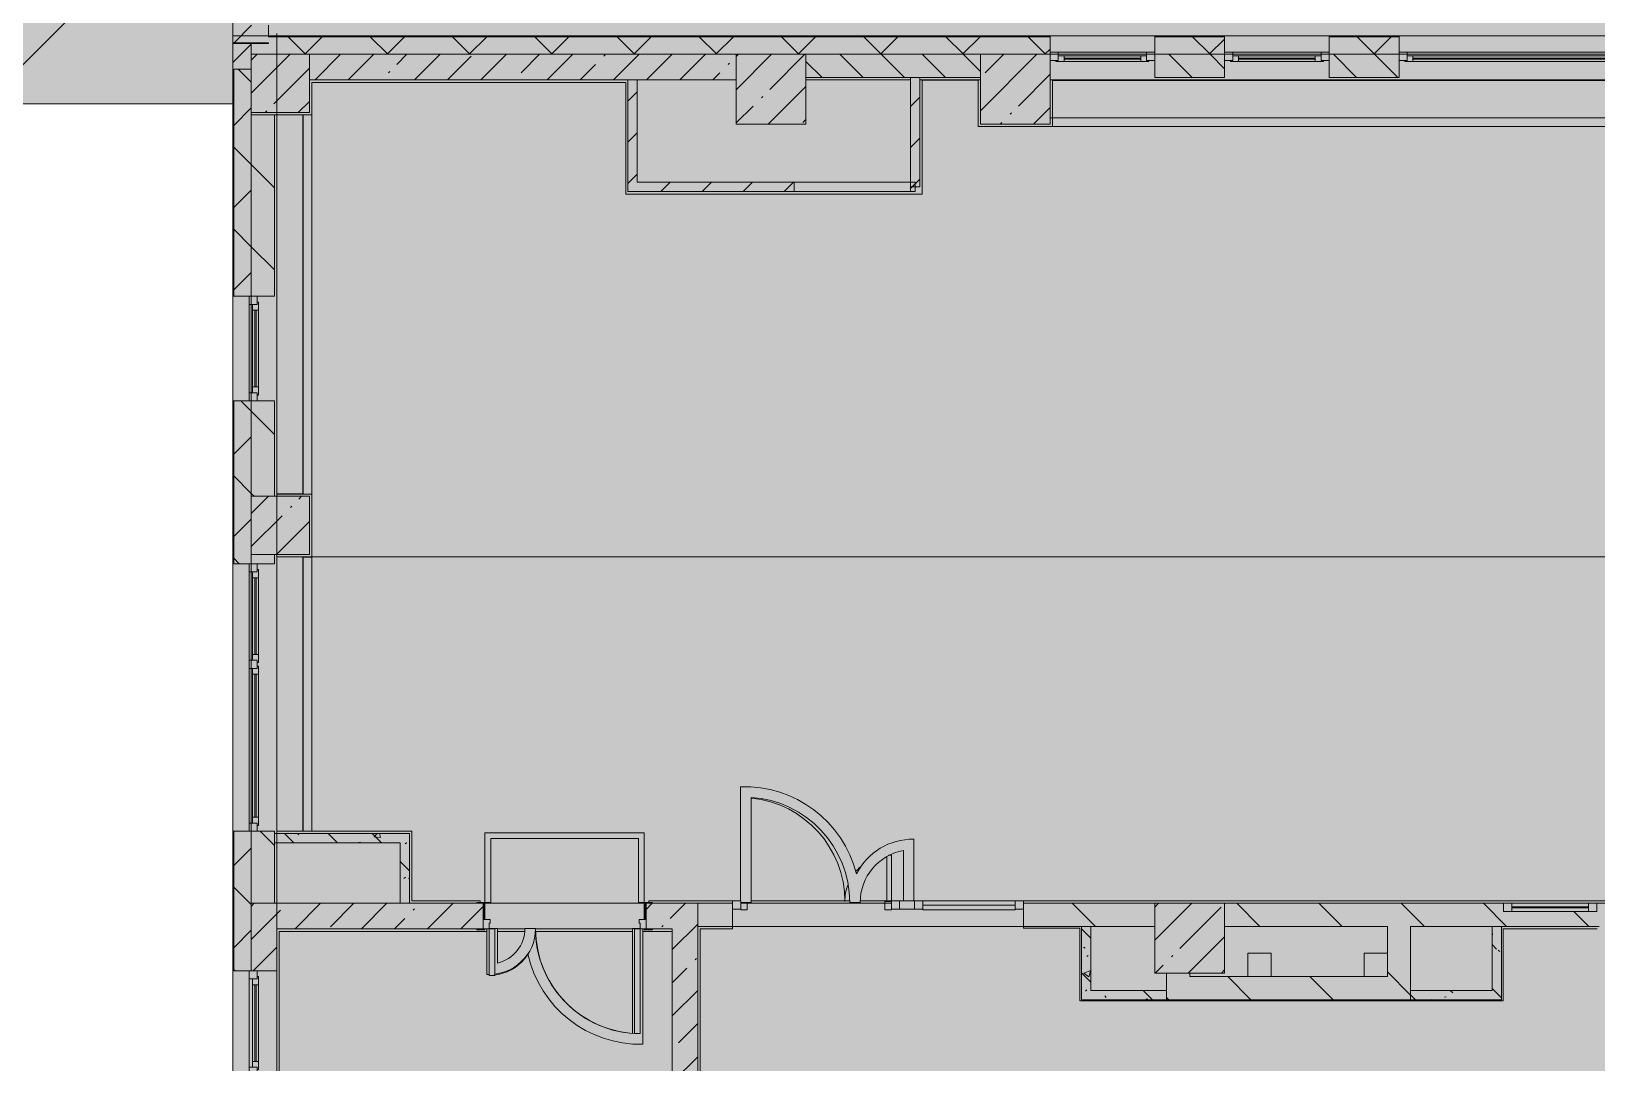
# Model space of a CAD drawing. Header units: millimetres. Extents: x -5524 to 188159, y -8553 to 29000.
# Drawn here: x 59148 to 72609, y 6530 to 15398 of the extents above; entities that cross this region are included whole.
import ezdxf

# ---------------------------------------------------------------- set-up
doc = ezdxf.new("R2010")
doc.units = ezdxf.units.MM
for name, color, linetype, lineweight in [('A-DETL-2', 7, 'Continuous', 5), ('A-GENM-2', 7, 'Continuous', 5), ('A-WALL-7', 7, 'Continuous', 5), ('I-WALL-2', 7, 'Continuous', 5), ('S-COLS-2', 7, 'Continuous', 5), ('Оси', 7, 'Continuous', 9)]:
    doc.layers.add(name, color=color, linetype=linetype, lineweight=lineweight)
doc.layers.add('A-DETL-GENF-2', color=7, linetype='Continuous', lineweight=9, true_color=0xc0c0c0, transparency=0.4)
for name, color, linetype, lineweight, true_color in [('A-DETL-GENF-3', 7, 'Continuous', 5, 0xb7b7b7), ('A-DOOR-4', 7, 'Continuous', 5, 0xe2e2e2), ('A-DOOR-5', 7, 'Continuous', 5, 0xb7b7b7), ('A-DOOR-FRAM-1', 7, 'Continuous', 5, 0xe2e2e2), ('A-DOOR-FRAM-3', 7, 'Continuous', 5, 0xb7b7b7), ('A-FLOR-1', 7, 'Continuous', 5, 0xb7b7b7), ('A-GENM-3', 7, 'Continuous', 5, 0x737373), ('A-GENM-4', 7, 'Continuous', 5, 0xa1a1a1), ('A-GLAZ-3', 7, 'Continuous', 5, 0x737373), ('A-GLAZ-CURT-2', 7, 'Continuous', 5, 0x737373), ('A-GLAZ-CWMG-3', 7, 'Continuous', 5, 0x737373), ('A-WALL-10', 7, 'Continuous', 5, 0xa1a1a1), ('A-WALL-8', 7, 'Continuous', 5, 0x737373), ('A-WALL-9', 7, 'Continuous', 9, 0x737373), ('I-WALL-3', 7, 'Continuous', 5, 0x737373), ('I-WALL-4', 7, 'Continuous', 5, 0x787878), ('S-COLS-1', 7, 'Continuous', 5, 0x737373)]:
    doc.layers.add(name, color=color, linetype=linetype, lineweight=lineweight, true_color=true_color)
pattern_1 = [(135, (61148.7, 0), (-353.553, -353.553), [])]
pattern_2 = [(45, (61148.7, 0), (-353.5534, 353.5534), []), (135, (61148.7, 0), (-353.5534, -353.5534), [])]
pattern_3 = [(45, (61148.7, 0), (-285.123, 285.123), []), (45, (61433.8, 0), (-285.123, 285.123), [504.031, -100.806, 16.764, -84.042])]
pattern_4 = [(135, (61148.7, 0), (-377.17, -377.17), [533.4, -88.9, 17.78, -88.9]), (135, (61148.7, 376.94), (-377.17, -377.17), []), (50, (61148.7, 0), (637.645, -55.787), [66.675, -733.425]), (355, (61148.7, 0), (-123.35, 668.7), [53.34, -586.74]), (100.451, (61201.8, -4.65), (514.3, 612.908), [56.665, -623.315]), (46.184, (61148.7, 177.8), (948.776, -147.15), [100.01, -1100.14]), (96.636, (61227.8, 165.5), (830.91, 865.997), [85, -934.97]), (351.184, (61148.7, 177.8), (830.92, 865.99), [80.01, -880.11]), (21, (61237.6, 133.35), (530.65, -357.928), [66.675, -733.425]), (326, (61237.6, 133.35), (216.308, 644.66), [53.34, -586.74]), (71.451, (61281.8, 103.5), (746.96, 286.724), [56.665, -623.315]), (37.5, (61148.7, 0), (10.8105, 295.9426), [16.764, -562.864, 16.764, -578.866, -588.962]), (37.5, (61148.7, 0), (10.8105, 295.9426), [-1175.258, 16.764, -572.198]), (7.5, (61148.7, 0), (233.869, 350.632), [16.764, -322.834, 16.764, -549.529, -224.472]), (7.5, (61148.7, 0), (233.869, 350.632), [-905.891, 16.764, -207.708]), (327.5, (60950.44, 0), (474.568, -20.0513), [16.764, -205.486, 16.764, -676.656, -920.115]), (327.5, (60950.44, 0), (474.568, -20.0513), [-915.67, 16.764, -903.351]), (317.5, (60861.54, 0), (518.452, 88.993), [16.764, -272.161, 16.764, -443.738, -653.415]), (317.5, (60861.54, 0), (518.452, 88.993), [-749.427, 16.764, -636.65])]
pattern_5 = [(45, (61148.7, 0), (-176.7767, 176.7767), [])]

# ---------------------------------------------------------------- blocks, each defined once
blk = doc.blocks.new('парапет1 - парапет-18629556-3_7_1_птичка')
at = {"layer": 'A-GENM-2'}
blk.add_line((-268, 14773), (-2411, 14773), dxfattribs=at)
at = {"layer": 'A-GENM-3'}
for p, q in [((-2409, 14775), (-1702, 15482)), ((-268, 15482), (-268, 15358))]:
    blk.add_line(p, q, dxfattribs=at)
at = {"layer": 'A-GENM-4'}
blk.add_line((-268, 15358), (-268, 14775), dxfattribs=at)
blk = doc.blocks.new('BSC_Колонна _Прямоугольная - 500х500-V88-3_7_1_птичка')
at = {"layer": 'S-COLS-2'}
h = blk.add_hatch(dxfattribs=at)
h.set_pattern_fill('FP_78', color=256, style=0, pattern_type=2)
h.set_pattern_definition([(45, (-140, -14950), (-285.123, 285.123), []), (45, (145.12, -14950), (-285.123, 285.123), [504.031, -100.806, 16.764, -84.042])])
h.paths.add_polyline_path([(-250, -250), (250, -250), (250, 250), (-250, 250)])
at = {"layer": 'S-COLS-1'}
for p, q in [((250, 250), (-250, 250)), ((-250, 250), (-250, -250)), ((250, -250), (250, 250)), ((-250, -250), (250, -250))]:
    blk.add_line(p, q, dxfattribs=at)
blk = doc.blocks.new('120_Окно_СКБ_1Ст - 120_Окно_СКБ_1Ст 900х2500_h_-20664874-3_7_1_птичка')
at = {"layer": 'A-GLAZ-3'}
for p, q in [((-450, -127), (-450, -57)), ((-450, -57), (-380, -57)), ((450, -57), (-450, -57)), ((-380, -127), (-450, -127)), ((-450, -127), (-400, -127)), ((-380, -127), (-400, -127)), ((-400, -127), (-400, -137)), ((-380, -57), (-380, -127)), ((380, -87), (-380, -87)), ((-380, -87), (-380, -127)), ((-330, -137), (-330, -87)), ((-330, -107), (330, -107)), ((330, -117), (-330, -117)), ((330, -137), (330, -87)), ((380, -127), (380, -57)), ((380, -57), (450, -57)), ((380, -127), (380, -87)), ((450, -127), (380, -127)), ((400, -127), (380, -127)), ((400, -127), (450, -127)), ((400, -137), (400, -127)), ((450, -57), (450, -127)), ((-400, -137), (400, -137)), ((400, -137), (-400, -137))]:
    blk.add_line(p, q, dxfattribs=at)
blk = doc.blocks.new('120_Окно_СКБ_2Ст - 120_Окно_СКБ_2Ст 2100х2400 _мал створка справа_-22446225-3_7_1_птичка')
at = {"layer": 'A-GLAZ-3'}
for p, q in [((-1050, -127), (-1050, -57)), ((-1050, -57), (-980, -57)), ((1050, -57), (-1050, -57)), ((-980, -127), (-1050, -127)), ((-1050, -127), (-1000, -127)), ((-980, -127), (-1000, -127)), ((-1000, -127), (-1000, -137)), ((-980, -57), (-980, -127)), ((150, -87), (-980, -87)), ((-980, -87), (-980, -127)), ((-930, -137), (-930, -87)), ((-930, -107), (100, -107)), ((100, -117), (-930, -117)), ((100, -137), (100, -87)), ((150, -127), (150, -57)), ((150, -57), (220, -57)), ((150, -127), (150, -87)), ((220, -127), (150, -127)), ((170, -127), (150, -127)), ((170, -127), (200, -127)), ((170, -137), (170, -127)), ((220, -127), (200, -127)), ((200, -127), (200, -137)), ((220, -57), (220, -127)), ((980, -87), (220, -87)), ((220, -87), (220, -127)), ((270, -137), (270, -87)), ((270, -107), (930, -107)), ((930, -117), (270, -117)), ((930, -137), (930, -87)), ((980, -127), (980, -57)), ((980, -57), (1050, -57)), ((980, -127), (980, -87)), ((1050, -127), (980, -127)), ((1000, -127), (980, -127)), ((1000, -127), (1050, -127)), ((1000, -137), (1000, -127)), ((1050, -57), (1050, -127)), ((-1000, -137), (170, -137)), ((170, -137), (-1000, -137)), ((200, -137), (1000, -137)), ((1000, -137), (200, -137))]:
    blk.add_line(p, q, dxfattribs=at)
blk = doc.blocks.new('120_Окно_СКБ_2Ст - 120_Окно_СКБ_2Ст 2300х2500 _мал створка справа_-22272277-3_7_1_птичка')
at = {"layer": 'A-GLAZ-3'}
for p, q in [((-1150, -127), (-1150, -57)), ((-1150, -57), (-1080, -57)), ((1150, -57), (-1150, -57)), ((-1080, -127), (-1150, -127)), ((-1150, -127), (-1100, -127)), ((-1080, -127), (-1100, -127)), ((-1100, -127), (-1100, -137)), ((-1080, -57), (-1080, -127)), ((250, -87), (-1080, -87)), ((-1080, -87), (-1080, -127)), ((-1030, -137), (-1030, -87)), ((-1030, -107), (200, -107)), ((200, -117), (-1030, -117)), ((200, -137), (200, -87)), ((250, -127), (250, -57)), ((250, -57), (320, -57)), ((250, -127), (250, -87)), ((320, -127), (250, -127)), ((270, -127), (250, -127)), ((270, -127), (300, -127)), ((270, -137), (270, -127)), ((320, -127), (300, -127)), ((300, -127), (300, -137)), ((320, -57), (320, -127)), ((1080, -87), (320, -87)), ((320, -87), (320, -127)), ((370, -137), (370, -87)), ((370, -107), (1030, -107)), ((1030, -117), (370, -117)), ((1030, -137), (1030, -87)), ((1080, -127), (1080, -57)), ((1080, -57), (1150, -57)), ((1080, -127), (1080, -87)), ((1150, -127), (1080, -127)), ((1100, -127), (1080, -127)), ((1100, -127), (1150, -127)), ((1100, -137), (1100, -127)), ((1150, -57), (1150, -127)), ((-1100, -137), (270, -137)), ((270, -137), (-1100, -137)), ((300, -137), (1100, -137)), ((1100, -137), (300, -137))]:
    blk.add_line(p, q, dxfattribs=at)
blk = doc.blocks.new('110_Дверь_СКБ_2Ст - Д-1 Лестничная клетка EIS60-24280000-3_7_1_птичка')
at = {"layer": 'A-DOOR-4'}
for points in [[(-637.5, 1010), (-637.5, 110), (-587.5, 110), (-587.5, 1010)], [(612.5, 510), (612.5, 110), (662.5, 110), (662.5, 510)], [(712.5, 30), (697.5, 30), (697.5, -110), (712.5, -110)]]:
    blk.add_hatch(color=256, dxfattribs=at).paths.add_polyline_path(points)
h = blk.add_hatch(color=256, dxfattribs=at)
h.paths.add_polyline_path([(712.5, 110), (662.5, 110), (662.5, 60), (652.5, 60), (652.5, 30), (712.5, 30), (712.5, 39.7)])
h.paths.add_polyline_path([(-687.5, 110), (-687.5, 30), (-627.5, 30), (-627.5, 60), (-637.5, 60), (-637.5, 110)])
at = {"layer": 'A-DOOR-FRAM-1'}
for points in [[(-742.5, 118), (-742.5, 110), (-672.5, 110), (-672.5, 118)], [(-672.5, 30), (-687.5, 30), (-687.5, -110), (-672.5, -110)], [(767.5, 118), (697.5, 118), (697.5, 110), (767.5, 110)], [(-672.5, -110), (-742.5, -110), (-742.5, -118), (-672.5, -118)], [(697.5, -110), (697.5, -118), (767.5, -118), (767.5, -110)]]:
    blk.add_hatch(color=256, dxfattribs=at).paths.add_polyline_path(points)
at = {"layer": 'A-DOOR-5'}
for p, q in [((-637.5, 1010), (-637.5, 110)), ((-587.5, 1010), (-637.5, 1010)), ((-587.5, 110), (-587.5, 1010)), ((662.5, 510), (612.5, 510)), ((612.5, 510), (612.5, 110)), ((662.5, 110), (662.5, 510)), ((-637.5, 110), (-587.5, 110)), ((612.5, 110), (662.5, 110))]:
    blk.add_line(p, q, dxfattribs=at)
for centre, radius, start, end in [((-637.5, 110), 900, 0, 90), ((662.5, 110), 400, 90, 180)]:
    blk.add_arc(centre, radius, start, end, dxfattribs=at)
at = {"layer": 'A-DOOR-FRAM-3'}
for p, q in [((-672.5, 118), (-742.5, 118)), ((-742.5, 118), (-742.5, 110)), ((-742.5, 110), (-672.5, 110)), ((-637.5, 110), (-687.5, 110)), ((-687.5, 110), (-687.5, 30)), ((-687.5, 30), (-627.5, 30)), ((-672.5, 30), (-687.5, 30)), ((-687.5, 30), (-687.5, -110)), ((-672.5, 110), (-672.5, 118)), ((-672.5, -110), (-672.5, 30)), ((-637.5, 60), (-637.5, 110)), ((-627.5, 60), (-637.5, 60)), ((-627.5, 30), (-627.5, 60)), ((662.5, 60), (652.5, 60)), ((652.5, 60), (652.5, 30)), ((652.5, 30), (712.5, 30)), ((662.5, 110), (662.5, 60)), ((712.5, 110), (662.5, 110)), ((767.5, 118), (697.5, 118)), ((697.5, 118), (697.5, 110)), ((697.5, 110), (767.5, 110)), ((712.5, 30), (697.5, 30)), ((697.5, 30), (697.5, -110)), ((712.5, 30), (712.5, 110)), ((712.5, -110), (712.5, 30)), ((767.5, 110), (767.5, 118)), ((-672.5, -110), (-742.5, -110)), ((-742.5, -110), (-742.5, -118)), ((-742.5, -118), (-672.5, -118)), ((-687.5, -110), (-672.5, -110)), ((-672.5, -118), (-672.5, -110)), ((697.5, -110), (712.5, -110)), ((767.5, -110), (697.5, -110)), ((697.5, -110), (697.5, -118)), ((697.5, -118), (767.5, -118)), ((767.5, -118), (767.5, -110))]:
    blk.add_line(p, q, dxfattribs=at)
blk = doc.blocks.new('120_Окно_СКБ_2Ст - 120_Окно_СКБ_2Ст 3100х2500 _мал_створка слева_ 2-V114-3_7_1_птичка')
at = {"layer": 'A-GLAZ-3'}
for p, q in [((-1550, -127), (-1550, -57)), ((-1550, -57), (-1480, -57)), ((1550, -57), (-1550, -57)), ((-1480, -127), (-1550, -127)), ((-1550, -127), (-1500, -127)), ((-1480, -127), (-1500, -127)), ((-1500, -127), (-1500, -137)), ((-1480, -57), (-1480, -127)), ((650, -87), (-1480, -87)), ((-1480, -87), (-1480, -127)), ((-1430, -137), (-1430, -87)), ((-1430, -107), (600, -107)), ((600, -117), (-1430, -117)), ((600, -137), (600, -87)), ((650, -127), (650, -57)), ((650, -57), (720, -57)), ((650, -127), (650, -87)), ((720, -127), (650, -127)), ((670, -127), (650, -127)), ((670, -127), (700, -127)), ((670, -137), (670, -127)), ((720, -127), (700, -127)), ((700, -127), (700, -137)), ((720, -57), (720, -127)), ((1480, -87), (720, -87)), ((720, -87), (720, -127)), ((770, -137), (770, -87)), ((770, -107), (1430, -107)), ((1430, -117), (770, -117)), ((1430, -137), (1430, -87)), ((1480, -127), (1480, -57)), ((1480, -57), (1550, -57)), ((1480, -127), (1480, -87)), ((1550, -127), (1480, -127)), ((1500, -127), (1480, -127)), ((1500, -127), (1550, -127)), ((1500, -137), (1500, -127)), ((1550, -57), (1550, -127)), ((-1500, -137), (670, -137)), ((670, -137), (-1500, -137)), ((700, -137), (1500, -137)), ((1500, -137), (700, -137))]:
    blk.add_line(p, q, dxfattribs=at)
blk = doc.blocks.new('BSC_Колонна _Прямоугольная - 600х600-V147-3_7_1_птичка')
at = {"layer": 'S-COLS-2'}
h = blk.add_hatch(dxfattribs=at)
h.set_pattern_fill('FP_124', color=256, style=0, pattern_type=2)
h.set_pattern_definition([(45, (-7960, -7600), (-285.123, 285.123), []), (45, (-7674.88, -7600), (-285.123, 285.123), [504.031, -100.806, 16.764, -84.042])])
h.paths.add_polyline_path([(-300, -300), (300, -300), (300, 300), (-300, 300)])
at = {"layer": 'S-COLS-1'}
for p, q in [((300, 300), (-300, 300)), ((-300, 300), (-300, -300)), ((300, -300), (300, 300)), ((-300, -300), (300, -300))]:
    blk.add_line(p, q, dxfattribs=at)
blk = doc.blocks.new('120_Окно_СКБ_1Ст - 120_Окно_СКБ_1Ст_900х2500_h_-20705657-3_7_1_птичка')
at = {"layer": 'A-GLAZ-3'}
for p, q in [((-450, -127), (-450, -57)), ((-450, -57), (-380, -57)), ((450, -57), (-450, -57)), ((-380, -127), (-450, -127)), ((-450, -127), (-400, -127)), ((-380, -127), (-400, -127)), ((-400, -127), (-400, -137)), ((-380, -57), (-380, -127)), ((380, -87), (-380, -87)), ((-380, -87), (-380, -127)), ((-330, -137), (-330, -87)), ((-330, -107), (330, -107)), ((330, -117), (-330, -117)), ((330, -137), (330, -87)), ((380, -127), (380, -57)), ((380, -57), (450, -57)), ((380, -127), (380, -87)), ((450, -127), (380, -127)), ((400, -127), (380, -127)), ((400, -127), (450, -127)), ((400, -137), (400, -127)), ((450, -57), (450, -127)), ((-400, -137), (400, -137)), ((400, -137), (-400, -137))]:
    blk.add_line(p, q, dxfattribs=at)
blk = doc.blocks.new('BSC_Колонна _Прямоугольная - 500х500-V155-3_7_1_птичка')
at = {"layer": 'S-COLS-2'}
h = blk.add_hatch(dxfattribs=at)
h.set_pattern_fill('FP_134', color=256, style=0, pattern_type=2)
h.set_pattern_definition([(45, (-140, -11150), (-285.123, 285.123), []), (45, (145.12, -11150), (-285.123, 285.123), [504.031, -100.806, 16.764, -84.042])])
h.paths.add_polyline_path([(-136, -250), (250, -250), (250, 250), (-250, 250), (-250, -250)])
at = {"layer": 'S-COLS-1'}
for p, q in [((250, 250), (-250, 250)), ((-250, 250), (-250, -250)), ((250, -250), (250, 250)), ((-250, -250), (250, -250))]:
    blk.add_line(p, q, dxfattribs=at)
blk = doc.blocks.new('Прямоугольный импост - 50 x 70 мм-V185-3_7_1_птичка')
at = {"layer": 'A-GLAZ-CWMG-3'}
for p, q in [((-70, 35), (0, 35)), ((-70, -35), (-70, 35)), ((0, 35), (0, -35)), ((0, -35), (-70, -35))]:
    blk.add_line(p, q, dxfattribs=at)
blk = doc.blocks.new('Дверь_Витражная_остекление_ - ДВН_ДАО_Главный вход_1200 в свету-V186-3_7_1_птичка')
at = {"layer": 'A-DOOR-4'}
blk.add_hatch(color=256, dxfattribs=at).paths.add_polyline_path([(626, 30), (647, 35), (647, 430), (635, 430), (607, 416), (607, 30), (620, 30)])
at = {"layer": 'A-DETL-GENF-3'}
for p, q in [((607, 416), (607, 30)), ((647, 430), (635, 430)), ((647, 35), (647, 430)), ((-592, -40), (-592, 23)), ((592, -40), (592, 30)), ((592, 30), (647, 30)), ((607, 30), (647, 30)), ((-647, -40), (-592, -40)), ((647, -40), (592, -40))]:
    blk.add_line(p, q, dxfattribs=at)
at = {"layer": 'A-DOOR-5'}
blk.add_line((647, 430), (647, 35), dxfattribs=at)
for centre, radius, start, end in [((-647, 30), 895, 360, 84.2645), ((647, 30), 400, 90, 93.429), ((647, 30), 400, 132.2351, 140.3871), ((647, 30), 400, 159.4182, 180)]:
    blk.add_arc(centre, radius, start, end, dxfattribs=at)
blk = doc.blocks.new('Системная панель - Стемалит - 40мм-32257327-3_7_1_птичка')
at = {"layer": 'A-GLAZ-CURT-2'}
for p, q in [((65, 35), (-65, 35)), ((-65, 35), (-65, -35)), ((65, -35), (65, 35)), ((-65, -35), (65, -35))]:
    blk.add_line(p, q, dxfattribs=at)
blk = doc.blocks.new('Прямоугольный импост - 50 x 70 мм-31687886-3_7_1_птичка')
at = {"layer": 'A-GLAZ-CWMG-3'}
for p, q in [((-35, 35), (35, 35)), ((-35, -35), (-35, 35)), ((35, 35), (35, -35)), ((35, -35), (-35, -35))]:
    blk.add_line(p, q, dxfattribs=at)
blk = doc.blocks.new('Прямоугольный импост - 50 x 70 мм-31701779-3_7_1_птичка')
at = {"layer": 'A-GLAZ-CWMG-3'}
for p, q in [((0, 35), (-70, 35)), ((-70, 35), (-70, -35)), ((0, -35), (0, 35)), ((-70, -35), (0, -35))]:
    blk.add_line(p, q, dxfattribs=at)
blk = doc.blocks.new('Системная панель - Стекло - 40мм-V187-3_7_1_птичка')
at = {"layer": 'A-GLAZ-CURT-2'}
for p, q in [((397.5, 0), (-397.5, 0)), ((-397.5, 0), (-397.5, -40)), ((397.5, -40), (397.5, 0)), ((-397.5, -40), (397.5, -40))]:
    blk.add_line(p, q, dxfattribs=at)
blk = doc.blocks.new('Прямоугольный импост - 50 x 70 мм-31702100-3_7_1_птичка')
at = {"layer": 'A-GLAZ-CWMG-3'}
for p, q in [((-35, 35), (35, 35)), ((-35, -35), (-35, 35)), ((35, 35), (35, -35)), ((35, -35), (-35, -35))]:
    blk.add_line(p, q, dxfattribs=at)
blk = doc.blocks.new('Прямоугольный импост - 50 x 70 мм-31720914-3_7_1_птичка')
at = {"layer": 'A-GLAZ-CWMG-3'}
blk.add_line((32940, 7920), (32145, 7920), dxfattribs=at)
blk = doc.blocks.new('120_Окно_СКБ_1Ст - 120_Окно_СКБ_1Ст 400х800 EI30-24230873-3_7_1_птичка')
at = {"layer": 'A-GLAZ-3'}
for p, q in [((-400, 30), (-400, 100)), ((-400, 100), (-330, 100)), ((400, 100), (-400, 100)), ((-330, 30), (-400, 30)), ((-400, 30), (400, 30)), ((-330, 100), (-330, 30)), ((330, 70), (-330, 70)), ((330, 60), (-330, 60)), ((330, 30), (330, 100)), ((330, 100), (400, 100)), ((400, 30), (330, 30)), ((400, 100), (400, 30))]:
    blk.add_line(p, q, dxfattribs=at)
blk = doc.blocks.new('Зашивка приборов отопления34 - Зашивка приборов отопления-33324488-3_7_1_птичка')
at = {"layer": 'A-WALL-8'}
for p, q in [((34188, 26888), (34188, 26567)), ((40348, 26888), (34188, 26888)), ((40348, 26567), (40348, 26888)), ((34188, 26567), (40348, 26567)), ((40348, 26567), (34188, 26567)), ((34188, 26567), (34188, 26492)), ((40348, 26492), (40348, 26567)), ((34188, 26492), (40348, 26492))]:
    blk.add_line(p, q, dxfattribs=at)
blk = doc.blocks.new('Зашивка приборов отопления35 - Зашивка приборов отопления-33324623-3_7_1_птичка')
at = {"layer": 'A-WALL-8'}
for p, q in [((34188, 26793), (34188, 26567)), ((37448, 26793), (34188, 26793)), ((37448, 26567), (37448, 26793)), ((34188, 26567), (37448, 26567)), ((37448, 26567), (34188, 26567)), ((34188, 26567), (34188, 26492)), ((37448, 26492), (37448, 26567)), ((34188, 26492), (37448, 26492))]:
    blk.add_line(p, q, dxfattribs=at)
blk = doc.blocks.new('Зашивка приборов отопления36 - Зашивка приборов отопления-33324807-3_7_1_птичка')
at = {"layer": 'A-WALL-8'}
for p, q in [((34188, 26793), (34188, 26567)), ((36549, 26793), (34188, 26793)), ((36549, 26567), (36549, 26793)), ((34188, 26567), (36549, 26567)), ((36545, 26567), (34188, 26567)), ((34188, 26567), (34188, 26492)), ((36545, 26492), (36545, 26567)), ((34188, 26492), (36545, 26492))]:
    blk.add_line(p, q, dxfattribs=at)

msp = doc.modelspace()

# ---------------------------------------------------------------- hatches: boundary and pattern name
at = {"layer": 'A-DETL-GENF-2'}
for points in [[(60220.9, 14774.9), (60880.7, 14774.9), (60880.7, 15358), (99908.7, 15358), (99908.7, 23888.3), (95076.8, 23888.3), (95076.8, 27398.1), (58739.6, 27398.1), (58739.6, 14774.9), (59754.8, 14774.9)], [(97509.1, -258), (99458.7, -258), (99458.7, 15358), (60880.7, 15358), (60880.7, -258), (96576.9, -258)]]:
    msp.add_hatch(color=256, dxfattribs=at).paths.add_polyline_path(points)
at = {"layer": 'A-WALL-7'}
h = msp.add_hatch(dxfattribs=at)
h.set_pattern_fill('FP_61', color=256, style=0, pattern_type=2)
h.set_pattern_definition(pattern_2)
h.paths.add_polyline_path([(88187.1, 15200), (93258.7, 15200), (93258.7, 15350), (91165.7, 15349), (91165.7, 15288), (91158.7, 15285), (90385.7, 15288), (90385.7, 15350), (86758.9, 15349), (86758.9, 15288), (86751.9, 15285), (85578.9, 15288), (85578.9, 15350), (80938.7, 15349), (80938.7, 15288), (80931.7, 15285), (80158.7, 15288), (80158.7, 15350), (75931.7, 15349), (75931.7, 15288), (75924.7, 15285), (75751.7, 15288), (75751.5, 15350), (74008.7, 15350), (74008.7, 15200), (87558.7, 15200)])
h.paths.add_polyline_path([(99458.7, 15200), (99458.7, 15350), (98958.7, 15350), (98958.7, 15200), (99373.5, 15200)])
h.paths.add_polyline_path([(95808.7, 15200), (96558.7, 15200), (96558.7, 15350), (95808.7, 15350)])
h.paths.add_polyline_path([(94758.7, 15200), (94908.7, 15200), (94908.7, 15350), (94758.7, 15350), (94758.7, 15270.2)])
h.paths.add_polyline_path([(70308.7, 15200), (70908.7, 15200), (70908.7, 15350), (70308.7, 15350)])
h.paths.add_polyline_path([(67678.6, 15200), (67908.7, 15200), (67908.7, 15350), (61188.7, 15350), (61188.7, 15293), (61038.7, 15293), (61038.7, 15200), (67308.7, 15200)])
h.paths.add_polyline_path([(69408.7, 15200), (69408.7, 15350), (68808.7, 15350), (68808.7, 15200)])
h.paths.add_polyline_path([(94158.7, 15200), (94388.7, 15200), (94383.7, 15350), (94158.7, 15350), (94158.7, 15270.2)])
h = msp.add_hatch(dxfattribs=at)
h.set_pattern_fill('FP_59', color=256, style=0, pattern_type=2)
h.set_pattern_definition([(135, (61148.7, 0), (-176.7767, -176.7767), [])])
h.paths.add_polyline_path([(74204, 15000), (74858.7, 15000), (74858.7, 15200), (74008.7, 15200), (74008.7, 15000), (74109.9, 15000)])
h.paths.add_polyline_path([(65808.7, 15000), (67308.7, 15000), (67308.7, 15200), (65808.7, 15200)])
h.paths.add_polyline_path([(70475.2, 15000), (70908.7, 15000), (70908.7, 15200), (70308.7, 15200), (70308.7, 15000)])
h.paths.add_polyline_path([(69408.7, 15000), (69408.7, 15200), (68808.7, 15200), (68808.7, 15000)])
h = msp.add_hatch(dxfattribs=at)
h.set_pattern_fill('FP_61', color=256, style=0, pattern_type=2)
h.set_pattern_definition(pattern_2)
h.paths.add_polyline_path([(60880.7, 14973), (60888.7, 14973), (60888.7, 15073), (60880.7, 15073)])
h = msp.add_hatch(dxfattribs=at)
h.set_pattern_fill('FP_61', color=256, style=0, pattern_type=2)
h.set_pattern_definition(pattern_2)
h.paths.add_polyline_path([(60888.7, 14923), (60888.7, 14973), (60880.7, 14973), (60880.7, 14923)])
h = msp.add_hatch(dxfattribs=at)
h.set_pattern_fill('FP_61', color=256, style=0, pattern_type=2)
h.set_pattern_definition(pattern_2)
h.paths.add_polyline_path([(60888.7, -100), (61038.7, -100), (61038.7, 5220), (60888.7, 5220), (60888.7, 1965.8)])
h.paths.add_polyline_path([(60888.7, 7320), (61038.7, 7320), (61038.7, 8520), (60888.7, 8520), (60888.7, 7750.3)])
h.paths.add_polyline_path([(61038.7, 10820), (61038.7, 12220), (60888.7, 12220), (60888.7, 10820)])
h.paths.add_polyline_path([(61038.7, 13120), (61038.7, 15073), (60888.7, 15073), (60888.7, 13120)])
at = {"layer": 'I-WALL-2'}
h = msp.add_hatch(dxfattribs=at)
h.set_pattern_fill('FP_61', color=256, style=0, pattern_type=2)
h.set_pattern_definition(pattern_2)
h.paths.add_polyline_path([(60880.7, 15300), (61188.7, 15300), (61188.7, 15450), (60880.7, 15450), (60880.7, 15341.3)])
h = msp.add_hatch(dxfattribs=at)
h.set_pattern_fill('FP_57', color=256, style=0, pattern_type=2)
h.set_pattern_definition(pattern_3)
h.paths.add_polyline_path([(60888.7, 15073), (61038.7, 15073), (61038.7, 15293), (60880.7, 15293), (60885.7, 15073)])
h = msp.add_hatch(dxfattribs=at)
h.set_pattern_fill('FP_57', color=256, style=0, pattern_type=2)
h.set_pattern_definition(pattern_3)
h.paths.add_polyline_path([(65208.7, 14980), (65208.7, 15200), (61538.7, 15200), (61538.7, 14980), (64358.7, 14980)])
h = msp.add_hatch(dxfattribs=at)
h.set_pattern_fill('FP_62', color=256, style=0, pattern_type=2)
h.set_pattern_definition(pattern_5)
h.paths.add_polyline_path([(64358.7, 14100), (64358.7, 14980), (64278.7, 14980), (64278.7, 14100)])
h = msp.add_hatch(dxfattribs=at)
h.set_pattern_fill('FP_62', color=256, style=0, pattern_type=2)
h.set_pattern_definition(pattern_5)
h.paths.add_polyline_path([(66788.7, 14060), (66788.7, 15000), (66708.7, 15000), (66708.7, 14060)])
h = msp.add_hatch(dxfattribs=at)
h.set_pattern_fill('FP_60', color=256, style=0, pattern_type=2)
h.set_pattern_definition(pattern_1)
h.paths.add_polyline_path([(61038.7, 7900), (61238.7, 7900), (61238.7, 8520), (61038.7, 8520), (61038.7, 8328.8)])
h.paths.add_polyline_path([(61038.7, 10820), (61238.7, 10820), (61238.7, 10900), (61038.7, 10900)])
h.paths.add_polyline_path([(61238.7, 11400), (61238.7, 12220), (61038.7, 12220), (61038.7, 11400), (61153.1, 11400)])
h.paths.add_polyline_path([(61153.1, 13120), (61238.7, 13120), (61238.7, 14680), (61038.7, 14680), (61038.7, 13120)])
h = msp.add_hatch(dxfattribs=at)
h.set_pattern_fill('FP_62', color=256, style=0, pattern_type=2)
h.set_pattern_definition(pattern_5)
h.paths.add_polyline_path([(66748.7, 14020), (66748.7, 14100), (66708.7, 14100), (66708.7, 14020)])
h.paths.add_polyline_path([(65708.7, 14020), (65708.7, 14100), (64278.7, 14100), (64278.7, 14020)])
h = msp.add_hatch(dxfattribs=at)
h.set_pattern_fill('FP_57', color=256, style=0, pattern_type=2)
h.set_pattern_definition(pattern_3)
h.paths.add_polyline_path([(61038.7, -100), (61258.7, -100), (61258.7, 5220), (61038.7, 5220), (61038.7, 1965.8)])
h.paths.add_polyline_path([(61258.7, 7320), (61258.7, 7900), (61038.7, 7900), (61038.7, 7320)])
h = msp.add_hatch(dxfattribs=at)
h.set_pattern_fill('FP_57', color=256, style=0, pattern_type=2)
h.set_pattern_definition(pattern_3)
h.paths.add_polyline_path([(61258.7, 7680), (63033.7, 7680), (63033.7, 7900), (61258.7, 7900), (61258.7, 7750.3)])
h.paths.add_polyline_path([(64658.7, 7680), (64658.7, 7900), (64433.7, 7900), (64433.7, 7680), (64488.7, 7680)])
h = msp.add_hatch(dxfattribs=at)
h.set_pattern_fill('FP_57', color=256, style=0, pattern_type=2)
h.set_pattern_definition(pattern_3)
h.paths.add_polyline_path([(64878.7, -100), (64878.7, 7900), (64658.7, 7900), (64658.7, -100)])
h = msp.add_hatch(dxfattribs=at)
h.set_pattern_fill('FP_60', color=256, style=0, pattern_type=2)
h.set_pattern_definition(pattern_1)
h.paths.add_polyline_path([(77808.7, 7700), (77808.7, 7900), (76158, 7900), (76158, 7700), (77358.7, 7700)])
h.paths.add_polyline_path([(68808.7, 7700), (68808.7, 7900), (67678.7, 7900), (67678.7, 7700), (68259.7, 7700)])
h.paths.add_polyline_path([(69408.7, 7700), (73308.7, 7700), (73308.7, 7900), (72608.7, 7900), (72608.7, 7830), (71808.7, 7830), (71808.7, 7900), (69408.7, 7900), (69408.7, 7789.5)])
h.paths.add_polyline_path([(74718, 7700), (74718, 7900), (73908.7, 7900), (73908.7, 7700)])
h.paths.add_polyline_path([(64882, 7700), (65178.7, 7700), (65178.7, 7900), (64878.7, 7900), (64878.7, 7700)])
h = msp.add_hatch(dxfattribs=at)
h.set_pattern_fill('FP_60', color=256, style=0, pattern_type=2)
h.set_pattern_definition(pattern_1)
h.paths.add_polyline_path([(71008.7, 7070), (71008.7, 7700), (70808.7, 7700), (70808.7, 7070)])
h = msp.add_hatch(dxfattribs=at)
h.set_pattern_fill('FP_60', color=256, style=0, pattern_type=2)
h.set_pattern_definition(pattern_1)
h.paths.add_polyline_path([(69108.7, 7070), (69108.7, 7300), (68908.7, 7300), (68908.7, 7070)])
h = msp.add_hatch(dxfattribs=at)
h.set_pattern_fill('FP_60', color=256, style=0, pattern_type=2)
h.set_pattern_definition(pattern_1)
h.paths.add_polyline_path([(70808.7, 7070), (70808.7, 7270), (69108.7, 7270), (69108.7, 7070), (69543, 7070)])
at = {"layer": 'I-WALL-4'}
h = msp.add_hatch(dxfattribs=at)
h.set_pattern_fill('FP_67', color=256, style=0, pattern_type=2)
h.set_pattern_definition(pattern_4)
h.paths.add_polyline_path([(62318.7, 8420), (62398.7, 8420), (62398.7, 8500), (61238.7, 8500), (61238.7, 8420), (62085.3, 8420)])
h = msp.add_hatch(dxfattribs=at)
h.set_pattern_fill('FP_67', color=256, style=0, pattern_type=2)
h.set_pattern_definition(pattern_4)
h.paths.add_polyline_path([(62398.7, 7900), (62398.7, 8420), (62318.7, 8420), (62318.7, 7900)])
h = msp.add_hatch(dxfattribs=at)
h.set_pattern_fill('FP_67', color=256, style=0, pattern_type=2)
h.set_pattern_definition(pattern_4)
h.paths.add_polyline_path([(68259.7, 7070), (68259.7, 7700), (68179.7, 7700), (68179.7, 7070)])
h = msp.add_hatch(dxfattribs=at)
h.set_pattern_fill('FP_67', color=256, style=0, pattern_type=2)
h.set_pattern_definition(pattern_4)
h.paths.add_polyline_path([(71788.7, 7150), (71788.7, 7700), (71708.7, 7700), (71708.7, 7150)])
h = msp.add_hatch(dxfattribs=at)
h.set_pattern_fill('FP_67', color=256, style=0, pattern_type=2)
h.set_pattern_definition(pattern_4)
h.paths.add_polyline_path([(68908.7, 7070), (68908.7, 7150), (68259.7, 7150), (68259.7, 7070)])
h = msp.add_hatch(dxfattribs=at)
h.set_pattern_fill('FP_67', color=256, style=0, pattern_type=2)
h.set_pattern_definition(pattern_4)
h.paths.add_polyline_path([(71008.7, 7070), (71788.7, 7070), (71788.7, 7150), (71008.7, 7150)])
at = {"layer": 'S-COLS-2'}
h = msp.add_hatch(dxfattribs=at)
h.set_pattern_fill('FP_57', color=256, style=0, pattern_type=2)
h.set_pattern_definition(pattern_3)
h.paths.add_polyline_path([(65808.7, 14600), (65808.7, 15200), (65208.7, 15200), (65208.7, 14600)])
h = msp.add_hatch(dxfattribs=at)
h.set_pattern_fill('FP_57', color=256, style=0, pattern_type=2)
h.set_pattern_definition(pattern_3)
h.paths.add_polyline_path([(67908.7, 14600), (67908.7, 15200), (67308.7, 15200), (67308.7, 14600), (67678.6, 14600)])

# ---------------------------------------------------------------- linework, layer by layer
at = {"layer": 'A-DETL-2'}
for p, q in [((60880.7, 14774.9), (60880.7, 15358)), ((60880.7, 15358), (99458.7, 15358)), ((58739.6, 14774.9), (60880.7, 14774.9))]:
    msp.add_line(p, q, dxfattribs=at)
at = {"layer": 'A-FLOR-1'}
for p, q in [((64259.7, 14959), (61559.7, 14959)), ((61559.7, 14959), (61559.7, 14679)), ((64259.7, 13999), (64259.7, 14959)), ((67288.7, 14979), (66809.7, 14979)), ((66809.7, 14979), (66809.7, 13999)), ((67288.7, 14580), (67288.7, 14979)), ((74089.9, 14980), (67908.7, 14980)), ((61258.7, 14680), (61258.7, 11420)), ((61483.7, 14680), (61258.7, 14680)), ((61483.7, 11420), (61483.7, 14680)), ((67928.7, 14580), (67288.7, 14580)), ((67908.7, 14655), (74089.9, 14655)), ((67928.7, 14655), (67928.7, 14580)), ((66809.7, 13999), (64259.7, 13999)), ((61258.7, 11420), (61483.7, 11420)), ((61559.7, 11419), (61559.7, 10880)), ((61259.7, 10880), (61259.7, 8521)), ((61483.7, 10880), (61259.7, 10880)), ((61483.7, 8521), (61483.7, 10880)), ((74109.9, 10880), (61484.7, 10880)), ((65246.8, 8902), (65246.8, 7920)), ((65336.8, 7907.6), (65336.8, 8810.8)), ((61259.7, 8521), (61483.7, 8521)), ((61559.7, 8521), (62418.7, 8521)), ((62418.7, 8521), (62418.7, 7921)), ((63048.5, 8506.5), (63048.5, 7908)), ((64418.4, 8506.5), (63048.5, 8506.5)), ((64418.4, 7906.5), (64418.4, 8506.5)), ((63098.5, 7906.5), (63098.5, 8456.5)), ((63098.5, 8456.5), (64368.4, 8456.5)), ((64368.4, 8456.5), (64368.4, 7906.5)), ((66648.5, 8354.4), (66648.5, 7920)), ((66736, 7920), (66736, 8451.5)), ((62418.7, 7921), (63008.7, 7921)), ((63008.7, 7921), (63008.7, 7908)), ((63048.7, 7906.5), (63098.5, 7906.5)), ((64368.4, 7906.5), (64418.4, 7906.5)), ((64458.7, 7908), (64458.7, 7920)), ((64458.7, 7920), (65178.7, 7920)), ((65248.7, 7907.6), (65336.8, 7907.6)), ((65336.8, 7920), (66184.4, 7920)), ((66185.1, 7907.6), (66275.1, 7907.6)), ((66276.1, 7920), (66543.7, 7920)), ((74732.9, 7920), (67678.7, 7920)), ((63065.7, 7680), (63065.7, 7288.3)), ((63155.7, 7682.7), (63083.7, 7682.7)), ((63155.7, 7385.6), (63155.7, 7682.7)), ((63481.9, 7682.7), (63391.9, 7682.7)), ((64383.7, 7682.7), (64316.9, 7682.7)), ((64316.9, 7682.7), (64316.9, 6780.4)), ((64406.9, 6687.9), (64406.9, 7680)), ((65178.7, 7680), (64898.7, 7680)), ((64898.7, 7680), (64898.7, 140.5)), ((65178.7, 7700), (65178.7, 7680)), ((67678.7, 7685.5), (67678.7, 7700)), ((68163.7, 7685.5), (67678.7, 7685.5)), ((68163.7, 7060.5), (68163.7, 7685.5)), ((72613.7, 7680.5), (71803.7, 7680.5)), ((71803.7, 7680.5), (71803.7, 7060.5)), ((63065.7, 7659), (61278.7, 7659)), ((61278.7, 7659), (61278.7, 5520)), ((63389.6, 7659), (63155.7, 7659)), ((64316.9, 7659), (63483.6, 7659)), ((64658.7, 7659), (64406.9, 7659)), ((69608.7, 7470), (69808.7, 7470)), ((69608.7, 7270), (69608.7, 7470)), ((69808.7, 7470), (69808.7, 7270)), ((70608.7, 7470), (70808.7, 7470)), ((70608.7, 7270), (70608.7, 7470)), ((71803.7, 7060.5), (68163.7, 7060.5))]:
    msp.add_line(p, q, dxfattribs=at)
for centre, radius, start, end in [((65280.1, 7907.6), 995, 14.33829, 91.91881), ((65280.1, 7907.6), 905, 360, 86.40894), ((66729.1, 7907.6), 544, 89.27649, 153.06648), ((66729.1, 7907.6), 454, 100.22924, 180), ((63086.9, 7682.7), 305, 283.0427, 0), ((64386.9, 7682.7), 905, 180, 265.56313), ((63086.9, 7682.7), 395, 276.84991, 326.45952), ((64386.9, 7682.7), 995, 192.67054, 271.1511), ((63086.9, 7682.7), 395, 266.92799, 269.53797)]:
    msp.add_arc(centre, radius, start, end, dxfattribs=at)
at = {"layer": 'A-WALL-10'}
msp.add_line((75681.7, 15358), (61188.7, 15358), dxfattribs=at)
at = {"layer": 'A-WALL-8'}
for p, q in [((67908.7, 15200), (67908.7, 15358)), ((68808.7, 15358), (68808.7, 15000)), ((69408.7, 15000), (69408.7, 15358)), ((70308.7, 15358), (70308.7, 15000)), ((70908.7, 15000), (70908.7, 15358)), ((61538.7, 15200), (65808.7, 15200)), ((65808.7, 15200), (65808.7, 15000)), ((67308.7, 15000), (67308.7, 15200)), ((67908.7, 15200), (67308.7, 15200)), ((70308.7, 15200), (69408.7, 15200)), ((74008.7, 15200), (70908.7, 15200)), ((65808.7, 15000), (66708.7, 15000)), ((66788.7, 15000), (67308.7, 15000)), ((68808.7, 15000), (69408.7, 15000)), ((70308.7, 15000), (70908.7, 15000)), ((60880.7, 14772.9), (60880.7, -258)), ((61038.7, 14680), (61038.7, 14700)), ((60880.7, 13120), (61038.7, 13120)), ((61038.7, 13120), (61038.7, 12220)), ((61038.7, 12220), (60880.7, 12220)), ((60880.7, 10820), (61038.7, 10820)), ((61038.7, 10820), (61038.7, 8520)), ((61038.7, 8520), (60880.7, 8520)), ((60880.7, 7320), (61038.7, 7320))]:
    msp.add_line(p, q, dxfattribs=at)
at = {"layer": 'A-WALL-9'}
for p, q in [((61188.7, 15358), (61188.7, 15350)), ((67908.7, 15353), (61188.7, 15353)), ((67908.7, 15350), (61188.7, 15350)), ((69408.7, 15353), (68808.7, 15353)), ((69408.7, 15350), (68808.7, 15350)), ((70908.7, 15353), (70308.7, 15353)), ((70908.7, 15350), (70308.7, 15350)), ((60880.7, 15300), (61188.7, 15300)), ((60880.7, 15295), (61188.7, 15295)), ((61188.7, 15293), (61038.7, 15293)), ((61038.7, 15293), (61038.7, 15200)), ((61188.7, 15300), (61188.7, 15293)), ((67308.7, 15200), (65808.7, 15200)), ((65808.7, 15200), (67308.7, 15200)), ((69408.7, 15200), (68808.7, 15200)), ((68808.7, 15200), (69408.7, 15200)), ((70908.7, 15200), (70308.7, 15200)), ((70308.7, 15200), (70908.7, 15200)), ((60880.7, 14973), (60888.7, 14973)), ((60888.7, 15073), (60888.7, 13120)), ((60888.7, 15073), (61038.7, 15073)), ((64358.7, 14980), (64278.7, 14980)), ((66788.7, 15000), (66708.7, 15000)), ((60880.7, 14923), (60888.7, 14923)), ((60880.7, 14843), (60888.7, 14843)), ((60885.7, 14843), (60885.7, 13120)), ((61038.7, 13120), (61038.7, 14680)), ((60885.7, 12220), (60885.7, 10820)), ((60888.7, 12220), (60888.7, 10820)), ((61038.7, 11400), (61038.7, 12220)), ((61038.7, 10820), (61038.7, 10900)), ((60885.7, 8520), (60885.7, 7320)), ((60888.7, 8520), (60888.7, 7320)), ((61038.7, 7320), (61038.7, 8520)), ((61238.7, 8500), (61238.7, 8420)), ((61038.7, 7900), (61238.7, 7900)), ((62318.7, 7900), (62398.7, 7900)), ((64878.7, 7900), (64878.7, 7700)), ((68259.7, 7700), (68179.7, 7700)), ((71788.7, 7700), (71708.7, 7700)), ((68908.7, 7070), (68908.7, 7150)), ((71008.7, 7150), (71008.7, 7070))]:
    msp.add_line(p, q, dxfattribs=at)
at = {"layer": 'I-WALL-3'}
for p, q in [((61188.7, 15358), (61188.7, 15450)), ((60880.7, 15293), (61038.7, 15293)), ((65208.7, 15200), (61538.7, 15200)), ((65208.7, 14980), (65208.7, 15200)), ((67908.7, 15200), (68808.7, 15200)), ((61538.7, 14980), (64278.7, 14980)), ((64278.7, 14980), (64278.7, 14020)), ((64358.7, 14100), (64358.7, 14980)), ((64358.7, 14980), (65208.7, 14980)), ((66708.7, 14980), (65808.7, 14980)), ((66708.7, 15000), (66708.7, 14020)), ((66788.7, 14060), (66788.7, 15000)), ((67308.7, 14980), (66788.7, 14980)), ((61258.7, 14680), (61038.7, 14680)), ((61238.7, 13120), (61238.7, 14680)), ((64278.7, 14020), (66748.7, 14020)), ((66748.7, 14100), (64358.7, 14100)), ((65708.7, 14020), (65708.7, 14100)), ((66708.7, 14060), (66788.7, 14060)), ((66748.7, 14020), (66748.7, 14100)), ((61038.7, 13120), (61238.7, 13120)), ((61038.7, 12220), (61038.7, 13120)), ((61238.7, 12220), (61038.7, 12220)), ((61238.7, 11400), (61238.7, 12220)), ((61258.7, 11420), (61258.7, 11400)), ((61038.7, 10820), (61238.7, 10820)), ((61038.7, 8520), (61038.7, 10820)), ((61238.7, 10820), (61238.7, 10900)), ((61258.7, 10900), (61258.7, 8500)), ((61238.7, 8520), (61038.7, 8520)), ((61238.7, 8500), (61238.7, 8520)), ((62398.7, 8500), (61238.7, 8500)), ((62398.7, 7900), (62398.7, 8500)), ((61238.7, 7900), (61238.7, 8420)), ((61238.7, 8420), (62318.7, 8420)), ((61258.7, 8420), (61258.7, 7900)), ((62318.7, 8420), (62318.7, 7900)), ((62318.7, 7900), (61238.7, 7900)), ((62978.7, 7900), (62398.7, 7900)), ((63048.7, 7900), (64418.7, 7900)), ((65178.7, 7900), (64488.7, 7900)), ((65178.7, 7700), (65178.7, 7900)), ((65248.7, 7900), (66543.7, 7900)), ((68808.7, 7900), (67678.7, 7900)), ((67678.7, 7900), (67678.7, 7700)), ((71808.7, 7900), (69408.7, 7900)), ((73308.7, 7900), (72608.7, 7900)), ((61258.7, 120), (61258.7, 7680)), ((61258.7, 7680), (62978.7, 7680)), ((63391.6, 7680), (63155.7, 7680)), ((64316.9, 7680), (63483.6, 7680)), ((64488.7, 7680), (64658.7, 7680)), ((64658.7, 7680), (64658.7, 120)), ((68179.7, 7700), (64878.7, 7700)), ((64878.7, -100), (64878.7, 7700)), ((68179.7, 7700), (68179.7, 7070)), ((68259.7, 7700), (68808.7, 7700)), ((68259.7, 7150), (68259.7, 7700)), ((69408.7, 7700), (70808.7, 7700)), ((70808.7, 7700), (70808.7, 7270)), ((71008.7, 7700), (71708.7, 7700)), ((71008.7, 7150), (71008.7, 7700)), ((71708.7, 7700), (71708.7, 7150)), ((71788.7, 7700), (72628.7, 7700)), ((71788.7, 7070), (71788.7, 7700)), ((61038.7, 7320), (61258.7, 7320)), ((68908.7, 7300), (68908.7, 7150)), ((69108.7, 7270), (69108.7, 7300)), ((70808.7, 7270), (69108.7, 7270)), ((68908.7, 7150), (68259.7, 7150)), ((71708.7, 7150), (71008.7, 7150)), ((68179.7, 7070), (71788.7, 7070))]:
    msp.add_line(p, q, dxfattribs=at)
at = {"layer": 'S-COLS-1'}
for p, q in [((65808.7, 15200), (65208.7, 15200)), ((65208.7, 15200), (65208.7, 14600)), ((65808.7, 14600), (65808.7, 15200)), ((67908.7, 15200), (67308.7, 15200)), ((67308.7, 15200), (67308.7, 15000)), ((67908.7, 14600), (67908.7, 15200)), ((67308.7, 15000), (67308.7, 14600)), ((65208.7, 14600), (65808.7, 14600)), ((67308.7, 14600), (67908.7, 14600))]:
    msp.add_line(p, q, dxfattribs=at)
at = {"layer": 'Оси'}
msp.add_line((61258.7, 5439), (61258.7, 15380), dxfattribs=at)

# ---------------------------------------------------------------- block references
at = {"layer": 'A-DOOR-5'}
msp.add_blockref('Дверь_Витражная_остекление_ - ДВН_ДАО_Главный вход_1200 в свету-V186-3_7_1_птичка', (65896.2, 7885), dxfattribs=at)
at = {"layer": 'A-DOOR-5', "rotation": 180}
msp.add_blockref('110_Дверь_СКБ_2Ст - Д-1 Лестничная клетка EIS60-24280000-3_7_1_птичка', (63746.2, 7790), dxfattribs=at)
at = {"layer": 'A-GENM-2'}
msp.add_blockref('парапет1 - парапет-18629556-3_7_1_птичка', (61148.7, 0), dxfattribs=at)
at = {"layer": 'A-GLAZ-3'}
for name, p in [('120_Окно_СКБ_1Ст - 120_Окно_СКБ_1Ст_900х2500_h_-20705657-3_7_1_птичка', (68358.7, 15275)), ('120_Окно_СКБ_1Ст - 120_Окно_СКБ_1Ст 900х2500_h_-20664874-3_7_1_птичка', (69858.7, 15275)), ('120_Окно_СКБ_2Ст - 120_Окно_СКБ_2Ст 3100х2500 _мал_створка слева_ 2-V114-3_7_1_птичка', (72458.7, 15275)), ('120_Окно_СКБ_1Ст - 120_Окно_СКБ_1Ст 400х800 EI30-24230873-3_7_1_птичка', (72208.7, 7800))]:
    msp.add_blockref(name, p, dxfattribs=at)
at = {"layer": 'A-GLAZ-3', "rotation": 89.99999999999991}
for name, p in [('120_Окно_СКБ_1Ст - 120_Окно_СКБ_1Ст 900х2500_h_-20664874-3_7_1_птичка', (60963.7, 12670)), ('120_Окно_СКБ_2Ст - 120_Окно_СКБ_2Ст 2300х2500 _мал створка справа_-22272277-3_7_1_птичка', (60963.7, 9670)), ('120_Окно_СКБ_2Ст - 120_Окно_СКБ_2Ст 2100х2400 _мал створка справа_-22446225-3_7_1_птичка', (60963.7, 6270))]:
    msp.add_blockref(name, p, dxfattribs=at)
at = {"layer": 'A-GLAZ-CURT-2'}
for name, p in [('Системная панель - Стемалит - 40мм-32257327-3_7_1_птичка', (66678.7, 7885)), ('Системная панель - Стекло - 40мм-V187-3_7_1_птичка', (67211.2, 7885))]:
    msp.add_blockref(name, p, dxfattribs=at)
at = {"layer": 'A-GLAZ-CWMG-3', "rotation": 180}
msp.add_blockref('Прямоугольный импост - 50 x 70 мм-31701779-3_7_1_птичка', (65178.7, 7885), dxfattribs=at)
at = {"layer": 'A-GLAZ-CWMG-3', "extrusion": (0, 0, -1), "rotation": 180}
for name, p in [('Прямоугольный импост - 50 x 70 мм-31687886-3_7_1_птичка', (-66578.7, 7885)), ('Прямоугольный импост - 50 x 70 мм-31702100-3_7_1_птичка', (-66778.7, 7885)), ('Прямоугольный импост - 50 x 70 мм-V185-3_7_1_птичка', (-67678.7, 7885))]:
    msp.add_blockref(name, p, dxfattribs=at)
at = {"layer": 'A-GLAZ-CWMG-3'}
msp.add_blockref('Прямоугольный импост - 50 x 70 мм-31720914-3_7_1_птичка', (34668.7, 0), dxfattribs=at)
at = {"layer": 'A-WALL-8'}
msp.add_blockref('Зашивка приборов отопления34 - Зашивка приборов отопления-33324488-3_7_1_птичка', (33741.9, -11912.4), dxfattribs=at)
at = {"layer": 'A-WALL-8', "rotation": 89.99999999999993}
for name, p in [('Зашивка приборов отопления35 - Зашивка приборов отопления-33324623-3_7_1_птичка', (88052.1, -22768.8)), ('Зашивка приборов отопления36 - Зашивка приборов отопления-33324807-3_7_1_птичка', (88052.1, -25668.8))]:
    msp.add_blockref(name, p, dxfattribs=at)
at = {"layer": 'S-COLS-1'}
for name, p in [('BSC_Колонна _Прямоугольная - 500х500-V88-3_7_1_птичка', (61288.7, 14950)), ('BSC_Колонна _Прямоугольная - 500х500-V155-3_7_1_птичка', (61288.7, 11150)), ('BSC_Колонна _Прямоугольная - 600х600-V147-3_7_1_птичка', (69108.7, 7600))]:
    msp.add_blockref(name, p, dxfattribs=at)

doc.saveas('drawing.dxf')
